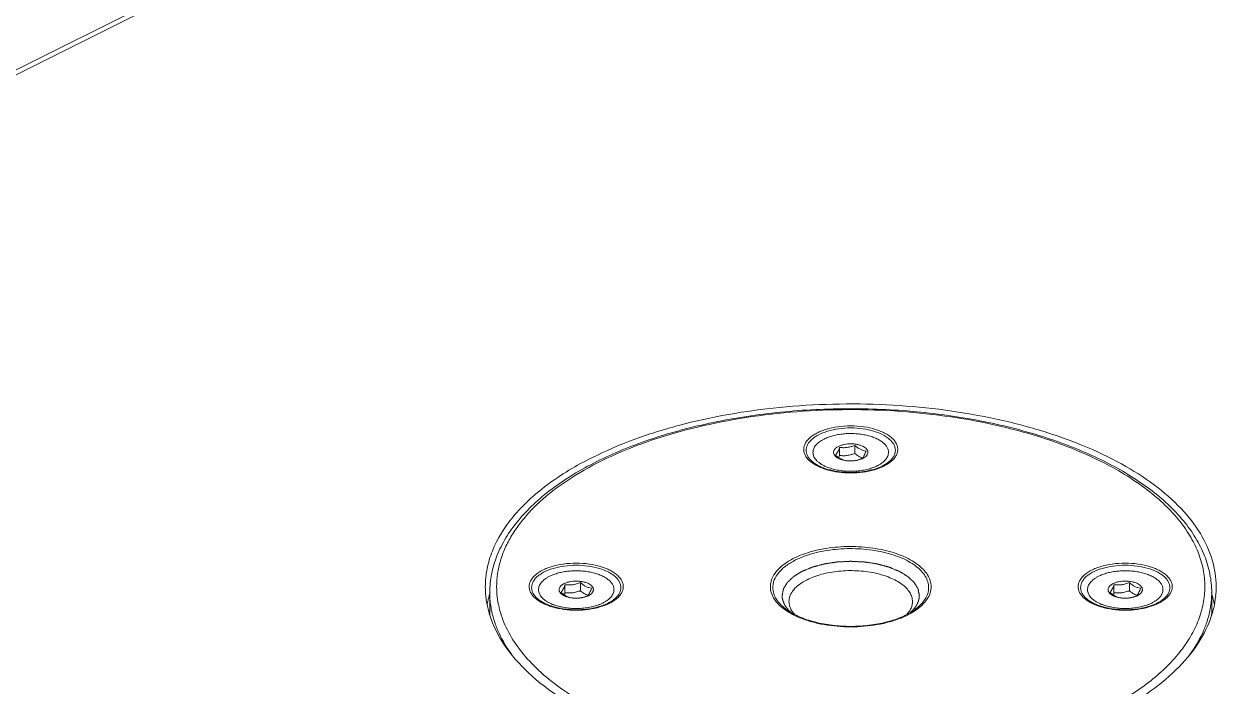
# Model space of a CAD drawing. Header units: millimetres. Extents: x 0 to 9253, y 0 to 2730.
# Drawn here: x 2865.4 to 3039.1, y 2347.5 to 2444 of the extents above; entities that cross this region are included whole.
import ezdxf

# ---------------------------------------------------------------- set-up
doc = ezdxf.new("R2010")
doc.units = ezdxf.units.MM
doc.layers.get('0').update_dxf_attribs({"lineweight": 13})

# ---------------------------------------------------------------- blocks, each defined once
blk = doc.blocks.new('A$C73496000')
for p, q in [((-29.5, -1.01), (-29.5, -2.18)), ((-27.26, -0.71), (-27.26, -1.88)), ((-33.17, -3.3), (-33.17, -3.3)), ((-22.55, -3.3), (-22.55, -3.3))]:
    blk.add_line(p, q)
for centre, radius, start, end in [((-30.14, 1.48), 5.8, 237.4381, 240.9419), ((-27.89, 1.66), 4.64, 262.37, 262.9692), ((-27.89, 1.72), 4.7, 262.969, 263.5057), ((-27.87, 1.91), 4.89, 263.5341, 267.8225), ((-27.86, 1.99), 4.97, 267.8168, 269.1968), ((-27.86, 2), 4.98, 269.1913, 273.3539), ((-27.25, -0.3), 2.58, 293.6648, 296.55), ((-25.31, -0.18), 2.53, 249.5481, 249.753), ((-25.31, -0.18), 2.53, 249.7532, 250.4657), ((-27.01, -1.79), 1.16, 318.1032, 318.6973), ((-25.52, 1.38), 5.69, 298.8557, 302.5952)]:
    blk.add_arc(centre, radius, start, end)
for points, knots in [([(-33.27, -3.41), (-33.45, -3.29), (-33.8, -3.04), (-34.22, -2.61), (-34.53, -2.15), (-34.7, -1.67), (-34.74, -1.18), (-34.63, -0.69), (-34.39, -0.21), (-34.02, 0.23), (-33.54, 0.64), (-32.95, 1.02), (-32.26, 1.35), (-31.2, 1.73), (-29.72, 2.05), (-28.49, 2.13), (-27.86, 2.13)], [0, 0, 0, 0, 0.060741, 0.115522, 0.165007, 0.210569, 0.254278, 0.298617, 0.345922, 0.397933, 0.45565, 0.519432, 0.589136, 0.664247, 0.827173, 1, 1, 1, 1]), ([(-33.17, -3.3), (-33.34, -3.19), (-33.63, -2.95), (-33.99, -2.54), (-34.24, -2.11), (-34.37, -1.66), (-34.37, -1.2), (-34.24, -0.75), (-34, -0.31), (-33.64, 0.09), (-33.17, 0.47), (-32.39, 0.95), (-31.2, 1.41), (-29.59, 1.75), (-28.45, 1.83), (-27.86, 1.83)], [0, 0, 0, 0, 0.05874, 0.111788, 0.159975, 0.204822, 0.248462, 0.293292, 0.341448, 0.394456, 0.453152, 0.517791, 0.66362, 0.827059, 1, 1, 1, 1]), ([(-27.86, 2.13), (-27.23, 2.13), (-26, 2.05), (-24.53, 1.73), (-23.47, 1.35), (-22.78, 1.02), (-22.19, 0.64), (-21.7, 0.23), (-21.33, -0.21), (-21.09, -0.69), (-20.99, -1.18), (-21.02, -1.67), (-21.2, -2.15), (-21.5, -2.61), (-21.93, -3.04), (-22.27, -3.29), (-22.46, -3.41)], [0, 0, 0, 0, 0.172833, 0.335756, 0.410866, 0.480569, 0.544349, 0.602064, 0.654073, 0.701376, 0.745714, 0.789424, 0.834986, 0.884474, 0.939256, 1, 1, 1, 1]), ([(-27.86, 1.83), (-27.28, 1.83), (-26.13, 1.75), (-24.53, 1.41), (-23.34, 0.95), (-22.56, 0.47), (-22.09, 0.09), (-21.73, -0.31), (-21.48, -0.75), (-21.35, -1.2), (-21.35, -1.66), (-21.48, -2.11), (-21.73, -2.54), (-22.09, -2.95), (-22.39, -3.19), (-22.55, -3.3)], [0, 0, 0, 0, 0.172947, 0.336385, 0.482211, 0.546848, 0.605542, 0.658548, 0.706702, 0.751531, 0.795171, 0.840019, 0.888207, 0.941257, 1, 1, 1, 1]), ([(-33.36, -1.73), (-33.36, -1.64), (-33.34, -1.46), (-33.26, -1.19), (-33.13, -0.92), (-32.87, -0.57), (-32.52, -0.26), (-32.11, 0.02), (-31.88, 0.15), (-31.75, 0.21)], [0, 0, 0, 0, 0.102118, 0.207106, 0.317503, 0.435314, 0.697705, 0.843973, 1, 1, 1, 1]), ([(-22.36, -1.73), (-22.36, -1.66), (-22.37, -1.53), (-22.43, -1.25), (-22.59, -0.91), (-22.89, -0.53), (-23.3, -0.18), (-23.8, 0.14), (-24.39, 0.41), (-25.05, 0.64), (-25.77, 0.82), (-26.53, 0.95), (-27.33, 1.01), (-28.13, 1.02), (-28.93, 0.98), (-29.71, 0.87), (-30.45, 0.71), (-31.13, 0.49), (-31.55, 0.31), (-31.75, 0.21)], [0, 0, 0, 0, 0.019029, 0.038363, 0.07896, 0.123687, 0.173594, 0.229061, 0.289952, 0.355752, 0.425673, 0.49873, 0.573805, 0.6497, 0.725184, 0.799045, 0.870125, 0.937404, 1, 1, 1, 1]), ([(-31.19, -3.92), (-31.35, -3.86), (-31.66, -3.73), (-32.09, -3.5), (-32.47, -3.24), (-32.79, -2.97), (-33.04, -2.68), (-33.22, -2.37), (-33.34, -2.05), (-33.36, -1.84), (-33.36, -1.73)], [0, 0, 0, 0, 0.160213, 0.309991, 0.448756, 0.576423, 0.69356, 0.801536, 0.90263, 1, 1, 1, 1]), ([(-30.19, -2.19), (-30.23, -2.14), (-30.3, -2.03), (-30.36, -1.84), (-30.37, -1.66), (-30.32, -1.47), (-30.21, -1.29), (-30.06, -1.13), (-29.86, -0.98), (-29.71, -0.89), (-29.63, -0.85)], [0, 0, 0, 0, 0.119822, 0.23012, 0.336539, 0.44566, 0.563395, 0.693858, 0.839295, 1, 1, 1, 1]), ([(-30.09, -2.13), (-30.04, -2.08), (-29.93, -1.95), (-29.78, -1.7), (-29.63, -1.38), (-29.54, -1.14), (-29.5, -1.01)], [0, 0, 0, 0, 0.172251, 0.394484, 0.674182, 1, 1, 1, 1]), ([(-29.63, -0.85), (-29.51, -0.79), (-29.24, -0.68), (-28.81, -0.57), (-28.35, -0.5), (-27.86, -0.47), (-27.38, -0.5), (-26.91, -0.57), (-26.48, -0.68), (-26.1, -0.83), (-25.79, -1.02), (-25.55, -1.23), (-25.42, -1.44), (-25.37, -1.61), (-25.36, -1.73), (-25.37, -1.86), (-25.42, -2.02), (-25.55, -2.23), (-25.79, -2.45), (-25.99, -2.56), (-26.09, -2.62)], [0, 0, 0, 0, 0.067708, 0.141686, 0.220117, 0.300861, 0.381603, 0.460036, 0.53401, 0.601719, 0.661917, 0.714225, 0.759575, 0.780504, 0.80086, 0.821216, 0.842144, 0.887493, 0.939804, 1, 1, 1, 1]), ([(-29.5, -1.01), (-29.31, -1.03), (-28.94, -1.06), (-28.37, -1.03), (-27.81, -0.91), (-27.45, -0.78), (-27.26, -0.71)], [0, 0, 0, 0, 0.24298, 0.491111, 0.744094, 1, 1, 1, 1]), ([(-27.26, -0.71), (-27.14, -0.82), (-26.88, -1.03), (-26.53, -1.24), (-26.25, -1.37), (-25.98, -1.46), (-25.77, -1.51), (-25.63, -1.53)], [0, 0, 0, 0, 0.276541, 0.536549, 0.659077, 0.776703, 1, 1, 1, 1]), ([(-25.63, -1.53), (-25.67, -1.64), (-25.75, -1.85), (-25.87, -2.14), (-26, -2.37), (-26.09, -2.5), (-26.14, -2.55)], [0, 0, 0, 0, 0.309873, 0.584886, 0.81492, 1, 1, 1, 1]), ([(-23.97, -3.68), (-23.85, -3.61), (-23.62, -3.49), (-23.2, -3.21), (-22.85, -2.89), (-22.6, -2.54), (-22.46, -2.28), (-22.38, -2.01), (-22.36, -1.82), (-22.36, -1.73)], [0, 0, 0, 0, 0.156027, 0.302295, 0.564686, 0.682497, 0.792894, 0.897882, 1, 1, 1, 1]), ([(-33.17, -3.3), (-32.86, -3.53), (-32.11, -3.92), (-30.84, -4.34), (-29.4, -4.6), (-28.38, -4.66), (-27.86, -4.66)], [0, 0, 0, 0, 0.208445, 0.451639, 0.719441, 1, 1, 1, 1]), ([(-28.51, -2.94), (-28.69, -2.92), (-29.04, -2.85), (-29.45, -2.71), (-29.73, -2.57), (-29.96, -2.42), (-30.11, -2.29), (-30.19, -2.19)], [0, 0, 0, 0, 0.293828, 0.562902, 0.685624, 0.79951, 1, 1, 1, 1]), ([(-28.46, -2.94), (-28.6, -2.92), (-28.8, -2.88), (-29.07, -2.78), (-29.36, -2.66), (-29.7, -2.44), (-29.96, -2.24), (-30.09, -2.13)], [0, 0, 0, 0, 0.223297, 0.340923, 0.463451, 0.723459, 1, 1, 1, 1]), ([(-29.61, -2.49), (-29.6, -2.47), (-29.56, -2.36), (-29.52, -2.26), (-29.5, -2.18)], [0, 0, 0, 0, 0.241654, 1, 1, 1, 1]), ([(-29.5, -2.18), (-29.31, -2.2), (-28.94, -2.23), (-28.37, -2.2), (-27.81, -2.07), (-27.45, -1.95), (-27.26, -1.88)], [0, 0, 0, 0, 0.242978, 0.49111, 0.744097, 1, 1, 1, 1]), ([(-26.23, -2.64), (-26.41, -2.71), (-26.78, -2.84), (-27.34, -2.96), (-27.91, -2.99), (-28.28, -2.97), (-28.46, -2.94)], [0, 0, 0, 0, 0.255906, 0.508889, 0.75702, 1, 1, 1, 1]), ([(-27.86, -4.66), (-27.34, -4.66), (-26.33, -4.6), (-24.88, -4.34), (-23.61, -3.92), (-22.87, -3.53), (-22.55, -3.3)], [0, 0, 0, 0, 0.280551, 0.548349, 0.791545, 1, 1, 1, 1]), ([(-26.21, -2.67), (-26.31, -2.71), (-26.52, -2.79), (-26.97, -2.91), (-27.33, -2.96), (-27.57, -2.97)], [0, 0, 0, 0, 0.230379, 0.476336, 1, 1, 1, 1]), ([(-27.26, -1.88), (-27.18, -1.95), (-27.01, -2.09), (-26.74, -2.28), (-26.47, -2.44), (-26.28, -2.52), (-26.19, -2.55)], [0, 0, 0, 0, 0.265636, 0.522345, 0.767559, 1, 1, 1, 1]), ([(-26.15, -2.56), (-26.16, -2.57), (-26.18, -2.6), (-26.21, -2.63), (-26.23, -2.64)], [0, 0, 0, 0, 0.261846, 1, 1, 1, 1]), ([(-31.32, -4.26), (-31.47, -4.22), (-32.03, -4.04), (-32.58, -3.8), (-32.96, -3.59)], [0, 0, 0, 0, 0.265035, 1, 1, 1, 1]), ([(-27.86, -4.73), (-28.46, -4.73), (-29.63, -4.65), (-30.77, -4.42), (-31.32, -4.26)], [0, 0, 0, 0, 0.5132, 1, 1, 1, 1]), ([(-24.54, -3.92), (-24.78, -4.02), (-25.3, -4.18), (-26.12, -4.35), (-26.98, -4.46), (-27.86, -4.49), (-28.75, -4.46), (-29.61, -4.35), (-30.42, -4.18), (-30.94, -4.02), (-31.19, -3.92)], [0, 0, 0, 0, 0.11643, 0.240073, 0.368753, 0.500006, 0.63126, 0.759938, 0.883585, 1, 1, 1, 1]), ([(-24.41, -4.26), (-24.95, -4.42), (-26.1, -4.65), (-27.26, -4.73), (-27.86, -4.73)], [0, 0, 0, 0, 0.486811, 1, 1, 1, 1]), ([(-23.97, -3.68), (-24.02, -3.7), (-24.2, -3.79), (-24.39, -3.87), (-24.54, -3.92)], [0, 0, 0, 0, 0.242789, 1, 1, 1, 1]), ([(-22.78, -3.6), (-22.9, -3.67), (-23.42, -3.93), (-23.98, -4.13), (-24.41, -4.26)], [0, 0, 0, 0, 0.234823, 1, 1, 1, 1])]:
    blk.add_open_spline(points, degree=3, knots=knots)

msp = doc.modelspace()

# ---------------------------------------------------------------- linework, layer by layer
for p, q in [((2753.59, 2381.95), (2887.94, 2449.12)), ((2754.3, 2381.59), (2888.65, 2448.77)), ((2933.28, 2358.33), (2933.28, 2361.11)), ((3038.48, 2358.33), (3038.48, 2361.11)), ((2933.55, 2358.42), (2933.56, 2358.4)), ((2933.55, 2358.42), (2933.56, 2358.4)), ((2976.61, 2358.57), (2976.61, 2358.57)), ((2995.15, 2358.57), (2995.15, 2358.57))]:
    msp.add_line(p, q)
for centre, radius, start, end in [((2945.99, 2361.97), 13.36, 179.9988, 185.9865), ((3025.74, 2361.97), 13.39, 354.012, 359.9839), ((2946.84, 2356.63), 14.22, 163.4253, 168.4217), ((2947.35, 2356.48), 14.76, 161.8907, 163.4432), ((3024.4, 2356.48), 14.76, 16.554, 18.1064), ((3024.91, 2356.63), 14.23, 11.5833, 16.5717), ((2947.26, 2362.23), 14.66, 195.5261, 197.5804), ((2947.18, 2358.33), 13.9, 180.0009, 182.4869), ((2946.44, 2358.33), 13.16, 180.0006, 182.3524), ((2981.64, 2366.16), 9.26, 236.4017, 238.5842), ((2990.19, 2366.05), 9.12, 301.4477, 303.6128), ((3024.58, 2358.33), 13.9, 357.4865, 359.9991), ((3025.32, 2358.33), 13.16, 357.6216, 359.9994), ((3024.57, 2362.21), 14.59, 342.4176, 344.4818), ((2983.71, 2370.25), 13.84, 247.6525, 248.3234), ((2988.06, 2370.24), 13.83, 291.6767, 292.3849)]:
    msp.add_arc(centre, radius, start, end)
for points, knots in [([(2933.28, 2361.11), (2933.28, 2362.01), (2933.46, 2363.85), (2934.27, 2366.54), (2935.58, 2369.16), (2937.38, 2371.66), (2939.64, 2374.05), (2942.33, 2376.28), (2945.43, 2378.37), (2948.91, 2380.28), (2952.73, 2382.01), (2956.86, 2383.54), (2961.26, 2384.86), (2967.53, 2386.34), (2975.76, 2387.58), (2985.88, 2388.07), (2996, 2387.58), (3004.23, 2386.34), (3010.5, 2384.86), (3014.9, 2383.54), (3019.03, 2382.01), (3022.85, 2380.28), (3026.33, 2378.37), (3029.42, 2376.28), (3032.12, 2374.05), (3034.37, 2371.66), (3036.18, 2369.16), (3037.49, 2366.54), (3038.3, 2363.85), (3038.48, 2362.01), (3038.48, 2361.11)], [0, 0, 0, 0, 0.021228, 0.042929, 0.06556, 0.089483, 0.114981, 0.142238, 0.171342, 0.202302, 0.235059, 0.269494, 0.305447, 0.342716, 0.420232, 0.500001, 0.579769, 0.657286, 0.694554, 0.730506, 0.764942, 0.797699, 0.828659, 0.857763, 0.885019, 0.910517, 0.93444, 0.957071, 0.978772, 1, 1, 1, 1]), ([(3037.48, 2361.97), (3037.48, 2362.82), (3037.31, 2364.54), (3036.54, 2367.08), (3035.29, 2369.55), (3033.56, 2371.94), (3031.37, 2374.23), (3028.75, 2376.4), (3025.73, 2378.43), (3021.69, 2380.64), (3016.51, 2382.85), (3010.11, 2384.85), (3003.19, 2386.37), (2995.9, 2387.37), (2988.4, 2387.83), (2980.84, 2387.74), (2973.4, 2387.1), (2966.22, 2385.92), (2959.45, 2384.24), (2953.25, 2382.08), (2947.75, 2379.49), (2943.05, 2376.52), (2939.79, 2373.71), (2937.73, 2371.31), (2936.48, 2369.51), (2935.5, 2367.67), (2934.8, 2365.79), (2934.37, 2363.89), (2934.28, 2362.61), (2934.28, 2361.97)], [0, 0, 0, 0, 0.020339, 0.04125, 0.063239, 0.086706, 0.111927, 0.139067, 0.16819, 0.199281, 0.249399, 0.303258, 0.360168, 0.4193, 0.479734, 0.540496, 0.600602, 0.659093, 0.715072, 0.767752, 0.816502, 0.860908, 0.900864, 0.919271, 0.936722, 0.953341, 0.96929, 0.984767, 1, 1, 1, 1]), ([(3039.13, 2361.97), (3039.13, 2363.29), (3038.71, 2366.01), (3036.91, 2369.91), (3034, 2373.59), (3030.08, 2376.99), (3025.23, 2380.05), (3019.55, 2382.72), (3013.15, 2384.95), (3003.67, 2387.31), (2991, 2388.85), (2975.68, 2388.48), (2963.3, 2386.35), (2954.27, 2383.52), (2950.15, 2381.76), (2948.23, 2380.8)], [0, 0, 0, 0, 0.038279, 0.078893, 0.123639, 0.173569, 0.229059, 0.289975, 0.355805, 0.425756, 0.573842, 0.725184, 0.870064, 0.937388, 1, 1, 1, 1]), ([(2948.23, 2380.8), (2945.91, 2379.64), (2942.66, 2377.71), (2938.93, 2374.63), (2936.03, 2371.59), (2933.88, 2368.2), (2932.81, 2364.62), (2932.63, 2362.85), (2932.63, 2361.97)], [0, 0, 0, 0, 0.302139, 0.438492, 0.56516, 0.79278, 0.897825, 1, 1, 1, 1]), ([(2974.17, 2361.97), (2974.17, 2362.16), (2974.21, 2362.55), (2974.45, 2363.34), (2974.92, 2364.09), (2975.56, 2364.75), (2976.15, 2365.25), (2976.84, 2365.7), (2977.75, 2366.21), (2978.93, 2366.71), (2980.38, 2367.16), (2981.95, 2367.51), (2984.17, 2367.81), (2987.01, 2367.88), (2989.79, 2367.54), (2991.87, 2367.02), (2993.28, 2366.53), (2994.53, 2365.95), (2995.6, 2365.27), (2996.46, 2364.53), (2997.1, 2363.72), (2997.49, 2362.86), (2997.59, 2362.26), (2997.59, 2361.97)], [0, 0, 0, 0, 0.020341, 0.041273, 0.086613, 0.111848, 0.139001, 0.168139, 0.199245, 0.249388, 0.303274, 0.360213, 0.419374, 0.540548, 0.659116, 0.715123, 0.767829, 0.816603, 0.861033, 0.901009, 0.936832, 0.969357, 1, 1, 1, 1]), ([(2974.53, 2361.84), (2974.53, 2362.03), (2974.56, 2362.41), (2974.79, 2363.17), (2975.25, 2363.89), (2975.87, 2364.54), (2976.45, 2365.02), (2977.11, 2365.47), (2978, 2365.95), (2979.14, 2366.44), (2980.55, 2366.88), (2982.07, 2367.21), (2984.22, 2367.51), (2986.97, 2367.57), (2989.67, 2367.25), (2991.69, 2366.74), (2993.06, 2366.27), (2994.27, 2365.7), (2995.3, 2365.05), (2996.14, 2364.32), (2996.76, 2363.54), (2997.14, 2362.71), (2997.23, 2362.12), (2997.23, 2361.84)], [0, 0, 0, 0, 0.020342, 0.041274, 0.086613, 0.111848, 0.139001, 0.16814, 0.199245, 0.249389, 0.303275, 0.360213, 0.419375, 0.540548, 0.659116, 0.715123, 0.767829, 0.816603, 0.861033, 0.901009, 0.936832, 0.969357, 1, 1, 1, 1]), ([(2975.88, 2360.67), (2975.89, 2360.71), (2975.9, 2360.79), (2975.93, 2360.91), (2975.95, 2361.04), (2975.97, 2361.14), (2975.99, 2361.22), (2976, 2361.28), (2976.01, 2361.34), (2976.02, 2361.4), (2976.03, 2361.45), (2976.04, 2361.49), (2976.05, 2361.52), (2976.05, 2361.55), (2976.06, 2361.58), (2976.06, 2361.6), (2976.06, 2361.61), (2976.06, 2361.62), (2976.07, 2361.63), (2976.07, 2361.63), (2976.07, 2361.64), (2976.07, 2361.64), (2976.07, 2361.64), (2976.07, 2361.65), (2976.07, 2361.65), (2976.07, 2361.65), (2976.08, 2361.66), (2976.08, 2361.67), (2976.09, 2361.67), (2976.1, 2361.69), (2976.11, 2361.71), (2976.12, 2361.73), (2976.14, 2361.76), (2976.16, 2361.79), (2976.18, 2361.83), (2976.21, 2361.88), (2976.25, 2361.94), (2976.29, 2362.01), (2976.35, 2362.11), (2976.41, 2362.21), (2976.46, 2362.29), (2976.49, 2362.34), (2976.52, 2362.39), (2976.55, 2362.43), (2976.56, 2362.46), (2976.58, 2362.49), (2976.6, 2362.51), (2976.61, 2362.53), (2976.61, 2362.55), (2976.62, 2362.56), (2976.62, 2362.56), (2976.63, 2362.57), (2976.63, 2362.57), (2976.63, 2362.58), (2976.63, 2362.58), (2976.64, 2362.58), (2976.64, 2362.58), (2976.64, 2362.59), (2976.65, 2362.59), (2976.65, 2362.6), (2976.66, 2362.61), (2976.68, 2362.62), (2976.7, 2362.64), (2976.72, 2362.66), (2976.75, 2362.69), (2976.78, 2362.71), (2976.81, 2362.75), (2976.86, 2362.79), (2976.92, 2362.85), (2977, 2362.92), (2977.09, 2363.01), (2977.19, 2363.1), (2977.26, 2363.17), (2977.32, 2363.22), (2977.37, 2363.27), (2977.41, 2363.3), (2977.44, 2363.33), (2977.46, 2363.36), (2977.49, 2363.38), (2977.51, 2363.4), (2977.52, 2363.41), (2977.53, 2363.42), (2977.54, 2363.43), (2977.54, 2363.43), (2977.55, 2363.44), (2977.55, 2363.44), (2977.55, 2363.44), (2977.55, 2363.44), (2977.56, 2363.44), (2977.56, 2363.45), (2977.57, 2363.45), (2977.58, 2363.46), (2977.59, 2363.47), (2977.61, 2363.48), (2977.63, 2363.49), (2977.67, 2363.51), (2977.71, 2363.54), (2977.75, 2363.56), (2977.8, 2363.59), (2977.86, 2363.63), (2977.94, 2363.68), (2978.05, 2363.74), (2978.18, 2363.82), (2978.31, 2363.9), (2978.41, 2363.97), (2978.49, 2364.02), (2978.56, 2364.06), (2978.61, 2364.09), (2978.65, 2364.11), (2978.69, 2364.14), (2978.72, 2364.16), (2978.75, 2364.17), (2978.77, 2364.18), (2978.78, 2364.19), (2978.79, 2364.2), (2978.8, 2364.2), (2978.8, 2364.2), (2978.81, 2364.21), (2978.81, 2364.21), (2978.81, 2364.21), (2978.81, 2364.21), (2978.82, 2364.21), (2978.83, 2364.22), (2978.84, 2364.22), (2978.86, 2364.23), (2978.88, 2364.24), (2978.91, 2364.25), (2978.95, 2364.27), (2979, 2364.29), (2979.04, 2364.3), (2979.11, 2364.33), (2979.18, 2364.36), (2979.28, 2364.4), (2979.4, 2364.45), (2979.56, 2364.52), (2979.72, 2364.58), (2979.84, 2364.63), (2979.94, 2364.67), (2980.02, 2364.7), (2980.08, 2364.73), (2980.13, 2364.75), (2980.17, 2364.77), (2980.21, 2364.79), (2980.25, 2364.8), (2980.26, 2364.81), (2980.28, 2364.81), (2980.29, 2364.82), (2980.3, 2364.82), (2980.31, 2364.82), (2980.31, 2364.83), (2980.32, 2364.83), (2980.32, 2364.83), (2980.32, 2364.83), (2980.33, 2364.83), (2980.34, 2364.83), (2980.36, 2364.84), (2980.37, 2364.84), (2980.4, 2364.85), (2980.43, 2364.86), (2980.48, 2364.87), (2980.53, 2364.88), (2980.58, 2364.9), (2980.66, 2364.92), (2980.75, 2364.94), (2980.85, 2364.97), (2981, 2365.01), (2981.18, 2365.06), (2981.36, 2365.11), (2981.5, 2365.14), (2981.61, 2365.17), (2981.7, 2365.2), (2981.77, 2365.22), (2981.82, 2365.23), (2981.87, 2365.24), (2981.92, 2365.26), (2981.96, 2365.27), (2981.98, 2365.27), (2982, 2365.28), (2982.01, 2365.28), (2982.02, 2365.28), (2982.03, 2365.29), (2982.03, 2365.29), (2982.04, 2365.29), (2982.04, 2365.29), (2982.04, 2365.29), (2982.05, 2365.29), (2982.07, 2365.29), (2982.08, 2365.29), (2982.1, 2365.3), (2982.12, 2365.3), (2982.16, 2365.31), (2982.21, 2365.31), (2982.27, 2365.32), (2982.33, 2365.33), (2982.41, 2365.34), (2982.5, 2365.36), (2982.62, 2365.38), (2982.77, 2365.4), (2982.97, 2365.43), (2983.16, 2365.46), (2983.32, 2365.48), (2983.44, 2365.5), (2983.53, 2365.52), (2983.61, 2365.53), (2983.67, 2365.54), (2983.73, 2365.55), (2983.78, 2365.55), (2983.81, 2365.56), (2983.84, 2365.56), (2983.86, 2365.57), (2983.87, 2365.57), (2983.89, 2365.57), (2983.9, 2365.57), (2983.9, 2365.57), (2983.91, 2365.57), (2983.92, 2365.57), (2983.93, 2365.57), (2983.95, 2365.58), (2983.97, 2365.58), (2984, 2365.58), (2984.04, 2365.58), (2984.09, 2365.58), (2984.15, 2365.59), (2984.21, 2365.59), (2984.29, 2365.59), (2984.4, 2365.6), (2984.52, 2365.6), (2984.68, 2365.61), (2984.89, 2365.62), (2985.1, 2365.63), (2985.26, 2365.64), (2985.38, 2365.65), (2985.51, 2365.65), (2985.61, 2365.66), (2985.69, 2365.66), (2985.75, 2365.67), (2985.79, 2365.67), (2985.82, 2365.67), (2985.84, 2365.67), (2985.86, 2365.67), (2985.87, 2365.67), (2985.88, 2365.67), (2985.89, 2365.67), (2985.9, 2365.67), (2985.91, 2365.67), (2985.94, 2365.67), (2985.97, 2365.67), (2986.01, 2365.67), (2986.06, 2365.66), (2986.14, 2365.66), (2986.24, 2365.65), (2986.36, 2365.65), (2986.49, 2365.64), (2986.65, 2365.63), (2986.85, 2365.62), (2987.05, 2365.61), (2987.21, 2365.61), (2987.34, 2365.6), (2987.44, 2365.6), (2987.52, 2365.59), (2987.58, 2365.59), (2987.64, 2365.59), (2987.69, 2365.58), (2987.73, 2365.58), (2987.76, 2365.58), (2987.79, 2365.58), (2987.8, 2365.58), (2987.81, 2365.58), (2987.82, 2365.58), (2987.83, 2365.58), (2987.84, 2365.57), (2987.86, 2365.57), (2987.88, 2365.57), (2987.91, 2365.56), (2987.95, 2365.56), (2988, 2365.55), (2988.05, 2365.54), (2988.11, 2365.53), (2988.19, 2365.52), (2988.29, 2365.51), (2988.41, 2365.49), (2988.56, 2365.47), (2988.76, 2365.44), (2988.95, 2365.41), (2989.11, 2365.38), (2989.22, 2365.37), (2989.32, 2365.35), (2989.4, 2365.34), (2989.46, 2365.33), (2989.51, 2365.32), (2989.56, 2365.31), (2989.6, 2365.31), (2989.63, 2365.3), (2989.65, 2365.3), (2989.66, 2365.3), (2989.67, 2365.3), (2989.68, 2365.3), (2989.69, 2365.3), (2989.69, 2365.29), (2989.69, 2365.29), (2989.7, 2365.29), (2989.71, 2365.29), (2989.72, 2365.29), (2989.73, 2365.28), (2989.75, 2365.28), (2989.77, 2365.27), (2989.81, 2365.26), (2989.85, 2365.25), (2989.91, 2365.24), (2989.96, 2365.22), (2990.03, 2365.2), (2990.12, 2365.18), (2990.23, 2365.15), (2990.37, 2365.11), (2990.55, 2365.07), (2990.73, 2365.02), (2990.87, 2364.98), (2990.98, 2364.95), (2991.07, 2364.93), (2991.14, 2364.91), (2991.2, 2364.89), (2991.25, 2364.88), (2991.3, 2364.87), (2991.33, 2364.86), (2991.35, 2364.85), (2991.37, 2364.85), (2991.39, 2364.84), (2991.4, 2364.84), (2991.41, 2364.84), (2991.41, 2364.84), (2991.41, 2364.84), (2991.42, 2364.84), (2991.42, 2364.83), (2991.43, 2364.83), (2991.44, 2364.83), (2991.45, 2364.82), (2991.46, 2364.82), (2991.48, 2364.81), (2991.52, 2364.79), (2991.56, 2364.78), (2991.61, 2364.76), (2991.65, 2364.74), (2991.72, 2364.71), (2991.8, 2364.68), (2991.89, 2364.64), (2992.02, 2364.59), (2992.18, 2364.52), (2992.34, 2364.46), (2992.47, 2364.4), (2992.57, 2364.36), (2992.65, 2364.33), (2992.71, 2364.31), (2992.76, 2364.29), (2992.81, 2364.27), (2992.85, 2364.25), (2992.88, 2364.24), (2992.9, 2364.23), (2992.91, 2364.22), (2992.93, 2364.22), (2992.94, 2364.21), (2992.94, 2364.21), (2992.95, 2364.21), (2992.95, 2364.21), (2992.95, 2364.21), (2992.96, 2364.2), (2992.96, 2364.2), (2992.97, 2364.2), (2992.98, 2364.19), (2992.99, 2364.18), (2993.01, 2364.17), (2993.03, 2364.16), (2993.07, 2364.14), (2993.1, 2364.11), (2993.14, 2364.09), (2993.2, 2364.06), (2993.26, 2364.02), (2993.34, 2363.97), (2993.44, 2363.91), (2993.57, 2363.83), (2993.7, 2363.75), (2993.8, 2363.69), (2993.88, 2363.64), (2993.94, 2363.6), (2994, 2363.57), (2994.03, 2363.55), (2994.07, 2363.52), (2994.1, 2363.5), (2994.13, 2363.49), (2994.15, 2363.48), (2994.16, 2363.47), (2994.17, 2363.47), (2994.18, 2363.46), (2994.18, 2363.46), (2994.19, 2363.45), (2994.19, 2363.45), (2994.19, 2363.45), (2994.19, 2363.45), (2994.2, 2363.45), (2994.2, 2363.44), (2994.21, 2363.43), (2994.22, 2363.42), (2994.23, 2363.41), (2994.25, 2363.4), (2994.28, 2363.37), (2994.3, 2363.35), (2994.33, 2363.32), (2994.37, 2363.28), (2994.42, 2363.24), (2994.48, 2363.18), (2994.55, 2363.11), (2994.65, 2363.02), (2994.75, 2362.93), (2994.82, 2362.86), (2994.88, 2362.81), (2994.93, 2362.76), (2994.97, 2362.73), (2995, 2362.7), (2995.02, 2362.67), (2995.05, 2362.65), (2995.07, 2362.63), (2995.08, 2362.62), (2995.09, 2362.61), (2995.1, 2362.61), (2995.1, 2362.6), (2995.11, 2362.6), (2995.11, 2362.6), (2995.11, 2362.59), (2995.11, 2362.59), (2995.11, 2362.59), (2995.12, 2362.59), (2995.12, 2362.58), (2995.12, 2362.57), (2995.13, 2362.56), (2995.14, 2362.55), (2995.15, 2362.53), (2995.16, 2362.51), (2995.18, 2362.48), (2995.2, 2362.45), (2995.22, 2362.41), (2995.25, 2362.36), (2995.29, 2362.3), (2995.34, 2362.22), (2995.4, 2362.13), (2995.46, 2362.03), (2995.5, 2361.95), (2995.54, 2361.89), (2995.57, 2361.85), (2995.59, 2361.81), (2995.61, 2361.78), (2995.63, 2361.75), (2995.64, 2361.72), (2995.65, 2361.7), (2995.66, 2361.69), (2995.67, 2361.68), (2995.67, 2361.67), (2995.68, 2361.67), (2995.68, 2361.66), (2995.68, 2361.66), (2995.68, 2361.66), (2995.68, 2361.66), (2995.68, 2361.66), (2995.68, 2361.65), (2995.68, 2361.64), (2995.69, 2361.64), (2995.69, 2361.63), (2995.69, 2361.61), (2995.7, 2361.59), (2995.7, 2361.57), (2995.71, 2361.54), (2995.71, 2361.51), (2995.72, 2361.46), (2995.73, 2361.41), (2995.74, 2361.35), (2995.76, 2361.29), (2995.77, 2361.23), (2995.78, 2361.15), (2995.8, 2361.04), (2995.83, 2360.92), (2995.85, 2360.8), (2995.87, 2360.71), (2995.88, 2360.67)], [0, 0, 0, 0, 0.007812, 0.015625, 0.023438, 0.03125, 0.035156, 0.039062, 0.042969, 0.046875, 0.050781, 0.052734, 0.054688, 0.056641, 0.058594, 0.05957, 0.060547, 0.061035, 0.061523, 0.062012, 0.062256, 0.062378, 0.0625, 0.062622, 0.062744, 0.062988, 0.063477, 0.063965, 0.064453, 0.06543, 0.066406, 0.068359, 0.070312, 0.072266, 0.074219, 0.078125, 0.082031, 0.085938, 0.09375, 0.101562, 0.105469, 0.109375, 0.113281, 0.115234, 0.117188, 0.119141, 0.121094, 0.12207, 0.123047, 0.123535, 0.124023, 0.124512, 0.124756, 0.124878, 0.125, 0.125122, 0.125244, 0.125488, 0.125977, 0.126465, 0.126953, 0.12793, 0.128906, 0.130859, 0.132812, 0.134766, 0.136719, 0.140625, 0.144531, 0.148438, 0.15625, 0.164062, 0.167969, 0.171875, 0.175781, 0.177734, 0.179688, 0.181641, 0.183594, 0.18457, 0.185547, 0.186035, 0.186523, 0.187012, 0.187256, 0.187378, 0.1875, 0.187622, 0.187744, 0.187988, 0.188477, 0.188965, 0.189453, 0.19043, 0.191406, 0.193359, 0.195312, 0.197266, 0.199219, 0.203125, 0.207031, 0.210938, 0.21875, 0.226562, 0.230469, 0.234375, 0.238281, 0.240234, 0.242188, 0.244141, 0.246094, 0.24707, 0.248047, 0.248535, 0.249023, 0.249512, 0.249756, 0.249878, 0.25, 0.250122, 0.250244, 0.250488, 0.250977, 0.251465, 0.251953, 0.25293, 0.253906, 0.255859, 0.257812, 0.259766, 0.261719, 0.265625, 0.269531, 0.273438, 0.28125, 0.289062, 0.292969, 0.296875, 0.300781, 0.302734, 0.304688, 0.306641, 0.308594, 0.30957, 0.310547, 0.311035, 0.311523, 0.312012, 0.312256, 0.312378, 0.3125, 0.312622, 0.312744, 0.312988, 0.313477, 0.313965, 0.314453, 0.31543, 0.316406, 0.318359, 0.320312, 0.322266, 0.324219, 0.328125, 0.332031, 0.335938, 0.34375, 0.351562, 0.355469, 0.359375, 0.363281, 0.365234, 0.367188, 0.369141, 0.371094, 0.37207, 0.373047, 0.373535, 0.374023, 0.374512, 0.374756, 0.374878, 0.375, 0.375122, 0.375244, 0.375488, 0.375977, 0.376465, 0.376953, 0.37793, 0.378906, 0.380859, 0.382812, 0.384766, 0.386719, 0.390625, 0.394531, 0.398438, 0.40625, 0.414062, 0.417969, 0.421875, 0.425781, 0.427734, 0.429688, 0.431641, 0.433594, 0.43457, 0.435547, 0.436035, 0.436523, 0.437012, 0.437256, 0.4375, 0.437744, 0.437988, 0.438477, 0.438965, 0.439453, 0.44043, 0.441406, 0.443359, 0.445312, 0.447266, 0.449219, 0.453125, 0.457031, 0.460938, 0.46875, 0.476562, 0.480469, 0.484375, 0.488281, 0.492188, 0.494141, 0.496094, 0.49707, 0.498047, 0.499023, 0.499512, 0.499756, 0.5, 0.500244, 0.500488, 0.500977, 0.501953, 0.50293, 0.503906, 0.505859, 0.507812, 0.511719, 0.515625, 0.519531, 0.523438, 0.53125, 0.539062, 0.542969, 0.546875, 0.550781, 0.552734, 0.554688, 0.556641, 0.558594, 0.55957, 0.560547, 0.561523, 0.562012, 0.562256, 0.5625, 0.562744, 0.562988, 0.563477, 0.564453, 0.56543, 0.566406, 0.568359, 0.570312, 0.572266, 0.574219, 0.578125, 0.582031, 0.585938, 0.59375, 0.601562, 0.605469, 0.609375, 0.613281, 0.615234, 0.617188, 0.619141, 0.621094, 0.62207, 0.623047, 0.623535, 0.624023, 0.624512, 0.624756, 0.624878, 0.625, 0.625122, 0.625244, 0.625488, 0.625977, 0.626465, 0.626953, 0.62793, 0.628906, 0.630859, 0.632812, 0.634766, 0.636719, 0.640625, 0.644531, 0.648438, 0.65625, 0.664062, 0.667969, 0.671875, 0.675781, 0.677734, 0.679688, 0.681641, 0.683594, 0.68457, 0.685547, 0.686035, 0.686523, 0.687012, 0.687256, 0.687378, 0.6875, 0.687622, 0.687744, 0.687988, 0.688477, 0.688965, 0.689453, 0.69043, 0.691406, 0.693359, 0.695312, 0.697266, 0.699219, 0.703125, 0.707031, 0.710938, 0.71875, 0.726562, 0.730469, 0.734375, 0.738281, 0.740234, 0.742188, 0.744141, 0.746094, 0.74707, 0.748047, 0.748535, 0.749023, 0.749512, 0.749756, 0.749878, 0.75, 0.750122, 0.750244, 0.750488, 0.750977, 0.751465, 0.751953, 0.75293, 0.753906, 0.755859, 0.757812, 0.759766, 0.761719, 0.765625, 0.769531, 0.773438, 0.78125, 0.789062, 0.792969, 0.796875, 0.800781, 0.802734, 0.804688, 0.806641, 0.808594, 0.80957, 0.810547, 0.811035, 0.811523, 0.812012, 0.812256, 0.812378, 0.8125, 0.812622, 0.812744, 0.812988, 0.813477, 0.813965, 0.814453, 0.81543, 0.816406, 0.818359, 0.820312, 0.822266, 0.824219, 0.828125, 0.832031, 0.835938, 0.84375, 0.851562, 0.855469, 0.859375, 0.863281, 0.865234, 0.867188, 0.869141, 0.871094, 0.87207, 0.873047, 0.873535, 0.874023, 0.874512, 0.874756, 0.874878, 0.875, 0.875122, 0.875244, 0.875488, 0.875977, 0.876465, 0.876953, 0.87793, 0.878906, 0.880859, 0.882812, 0.884766, 0.886719, 0.890625, 0.894531, 0.898438, 0.90625, 0.914062, 0.917969, 0.921875, 0.925781, 0.927734, 0.929688, 0.931641, 0.933594, 0.93457, 0.935547, 0.936035, 0.936523, 0.937012, 0.937256, 0.937378, 0.9375, 0.937622, 0.937744, 0.937988, 0.938477, 0.938965, 0.939453, 0.94043, 0.941406, 0.943359, 0.945312, 0.947266, 0.949219, 0.953125, 0.957031, 0.960938, 0.964844, 0.96875, 0.976562, 0.984375, 0.992188, 1, 1, 1, 1]), ([(2976.88, 2359.81), (2976.88, 2359.95), (2976.91, 2360.25), (2977.09, 2360.86), (2977.56, 2361.6), (2978.42, 2362.37), (2979.44, 2362.98), (2980.54, 2363.45), (2982.06, 2363.93), (2984.16, 2364.29), (2986.74, 2364.35), (2988.89, 2364.09), (2990.49, 2363.69), (2991.57, 2363.31), (2992.53, 2362.86), (2993.35, 2362.34), (2994.01, 2361.77), (2994.5, 2361.15), (2994.81, 2360.49), (2994.88, 2360.03), (2994.88, 2359.81)], [0, 0, 0, 0, 0.020351, 0.041289, 0.086633, 0.138945, 0.199144, 0.2493, 0.303199, 0.419233, 0.540437, 0.659033, 0.715053, 0.767773, 0.816559, 0.861, 0.900987, 0.936818, 0.969345, 1, 1, 1, 1]), ([(2934.28, 2361.97), (2934.28, 2361.47), (2934.34, 2360.47), (2934.69, 2358.45), (2935.59, 2355.93), (2937.34, 2353.05), (2939.74, 2350.3), (2942.74, 2347.71), (2946.31, 2345.32), (2950.41, 2343.16), (2953.36, 2341.92), (2954.9, 2341.34)], [0, 0, 0, 0, 0.04842, 0.097324, 0.19825, 0.306123, 0.423231, 0.55093, 0.689775, 0.839669, 1, 1, 1, 1]), ([(2976.52, 2358.45), (2976.17, 2358.69), (2975.52, 2359.19), (2974.76, 2360.06), (2974.28, 2360.99), (2974.17, 2361.65), (2974.17, 2361.97)], [0, 0, 0, 0, 0.292229, 0.551402, 0.783545, 1, 1, 1, 1]), ([(2976.61, 2358.57), (2976.29, 2358.79), (2975.72, 2359.26), (2975.04, 2360.07), (2974.62, 2360.94), (2974.53, 2361.55), (2974.53, 2361.84)], [0, 0, 0, 0, 0.28984, 0.548269, 0.781408, 1, 1, 1, 1]), ([(2997.23, 2361.84), (2997.23, 2361.55), (2997.14, 2360.94), (2996.71, 2360.07), (2996.04, 2359.26), (2995.47, 2358.79), (2995.15, 2358.57)], [0, 0, 0, 0, 0.218589, 0.451726, 0.710156, 1, 1, 1, 1]), ([(2997.59, 2361.97), (2997.59, 2361.65), (2997.48, 2360.99), (2997, 2360.06), (2996.24, 2359.19), (2995.59, 2358.69), (2995.24, 2358.45)], [0, 0, 0, 0, 0.216452, 0.448594, 0.707768, 1, 1, 1, 1]), ([(3023.19, 2344.15), (3024.29, 2344.73), (3026.38, 2345.92), (3029.24, 2347.92), (3031.72, 2350.04), (3033.78, 2352.28), (3035.42, 2354.61), (3036.6, 2357.02), (3037.32, 2359.48), (3037.48, 2361.15), (3037.48, 2361.97)], [0, 0, 0, 0, 0.155169, 0.300626, 0.436363, 0.562762, 0.680671, 0.791468, 0.8971, 1, 1, 1, 1]), ([(2932.7, 2360.58), (2932.72, 2360.39), (2932.82, 2359.62), (2932.98, 2358.87), (2933.14, 2358.31)], [0, 0, 0, 0, 0.248051, 1, 1, 1, 1]), ([(2933.28, 2361.11), (2933.28, 2360.88), (2933.3, 2359.98), (2933.42, 2359.08), (2933.55, 2358.42)], [0, 0, 0, 0, 0.248935, 1, 1, 1, 1]), ([(2977.21, 2358.18), (2977.16, 2358.22), (2977.09, 2358.29), (2977.01, 2358.38), (2976.96, 2358.42), (2976.92, 2358.46), (2976.89, 2358.49), (2976.87, 2358.51), (2976.85, 2358.52), (2976.84, 2358.53), (2976.83, 2358.54), (2976.83, 2358.55), (2976.82, 2358.55), (2976.81, 2358.57), (2976.8, 2358.58), (2976.78, 2358.61), (2976.75, 2358.64), (2976.71, 2358.69), (2976.66, 2358.75), (2976.6, 2358.81), (2976.57, 2358.86), (2976.55, 2358.88), (2976.53, 2358.9), (2976.52, 2358.92), (2976.5, 2358.93), (2976.5, 2358.94), (2976.49, 2358.95), (2976.49, 2358.95), (2976.49, 2358.95), (2976.48, 2358.96), (2976.48, 2358.97), (2976.47, 2358.98), (2976.46, 2359), (2976.44, 2359.02), (2976.42, 2359.06), (2976.4, 2359.09), (2976.37, 2359.13), (2976.35, 2359.17), (2976.32, 2359.21), (2976.3, 2359.25), (2976.28, 2359.28), (2976.26, 2359.31), (2976.25, 2359.33), (2976.24, 2359.34), (2976.24, 2359.35), (2976.23, 2359.36), (2976.23, 2359.36), (2976.23, 2359.37), (2976.22, 2359.37), (2976.22, 2359.38), (2976.22, 2359.39), (2976.21, 2359.4), (2976.21, 2359.41), (2976.2, 2359.43), (2976.19, 2359.45), (2976.17, 2359.49), (2976.15, 2359.53), (2976.14, 2359.57), (2976.12, 2359.61), (2976.1, 2359.65), (2976.08, 2359.69), (2976.07, 2359.72), (2976.06, 2359.75), (2976.05, 2359.76), (2976.04, 2359.78), (2976.04, 2359.78), (2976.04, 2359.79), (2976.03, 2359.79), (2976.03, 2359.8), (2976.03, 2359.8), (2976.03, 2359.81), (2976.03, 2359.83), (2976.02, 2359.85), (2976.01, 2359.87), (2976.01, 2359.89), (2975.99, 2359.94), (2975.98, 2360.01), (2975.96, 2360.08), (2975.95, 2360.12), (2975.94, 2360.15), (2975.93, 2360.17), (2975.93, 2360.19), (2975.92, 2360.21), (2975.92, 2360.22), (2975.92, 2360.22), (2975.92, 2360.22), (2975.92, 2360.23), (2975.92, 2360.23), (2975.92, 2360.24), (2975.92, 2360.26), (2975.91, 2360.27), (2975.91, 2360.3), (2975.91, 2360.34), (2975.91, 2360.38), (2975.9, 2360.43), (2975.89, 2360.53), (2975.88, 2360.62), (2975.88, 2360.67)], [0, 0, 0, 0, 0.0625, 0.09375, 0.109375, 0.125, 0.140625, 0.148438, 0.15625, 0.160156, 0.164062, 0.166016, 0.167969, 0.171875, 0.179688, 0.1875, 0.203125, 0.21875, 0.25, 0.28125, 0.296875, 0.304688, 0.3125, 0.320312, 0.328125, 0.330078, 0.332031, 0.333008, 0.333984, 0.335938, 0.339844, 0.34375, 0.351562, 0.359375, 0.375, 0.390625, 0.40625, 0.421875, 0.4375, 0.453125, 0.46875, 0.476562, 0.484375, 0.488281, 0.492188, 0.496094, 0.498047, 0.5, 0.501953, 0.503906, 0.507812, 0.511719, 0.515625, 0.523438, 0.53125, 0.546875, 0.5625, 0.578125, 0.59375, 0.609375, 0.625, 0.640625, 0.648438, 0.65625, 0.660156, 0.664062, 0.666016, 0.666992, 0.667969, 0.669922, 0.671875, 0.679688, 0.6875, 0.695312, 0.703125, 0.71875, 0.75, 0.78125, 0.796875, 0.804688, 0.8125, 0.820312, 0.828125, 0.830078, 0.832031, 0.833008, 0.833984, 0.835938, 0.839844, 0.84375, 0.851562, 0.859375, 0.875, 0.890625, 0.90625, 0.9375, 1, 1, 1, 1]), ([(2977.73, 2357.9), (2977.59, 2358.04), (2977.36, 2358.33), (2977.08, 2358.81), (2976.92, 2359.3), (2976.88, 2359.64), (2976.88, 2359.81)], [0, 0, 0, 0, 0.274571, 0.529056, 0.768627, 1, 1, 1, 1]), ([(2994.88, 2359.81), (2994.88, 2359.64), (2994.84, 2359.3), (2994.68, 2358.81), (2994.4, 2358.33), (2994.16, 2358.04), (2994.03, 2357.9)], [0, 0, 0, 0, 0.231376, 0.470951, 0.725444, 1, 1, 1, 1]), ([(2995.88, 2360.67), (2995.87, 2360.62), (2995.87, 2360.54), (2995.86, 2360.45), (2995.86, 2360.4), (2995.85, 2360.36), (2995.85, 2360.33), (2995.85, 2360.3), (2995.85, 2360.28), (2995.85, 2360.27), (2995.84, 2360.26), (2995.84, 2360.26), (2995.84, 2360.25), (2995.84, 2360.25), (2995.84, 2360.25), (2995.84, 2360.24), (2995.84, 2360.22), (2995.83, 2360.2), (2995.82, 2360.18), (2995.82, 2360.15), (2995.81, 2360.1), (2995.79, 2360.04), (2995.77, 2359.97), (2995.76, 2359.92), (2995.75, 2359.9), (2995.75, 2359.88), (2995.74, 2359.85), (2995.74, 2359.84), (2995.74, 2359.83), (2995.73, 2359.83), (2995.73, 2359.82), (2995.73, 2359.82), (2995.73, 2359.81), (2995.73, 2359.8), (2995.72, 2359.79), (2995.71, 2359.77), (2995.7, 2359.75), (2995.69, 2359.71), (2995.67, 2359.67), (2995.65, 2359.63), (2995.63, 2359.59), (2995.62, 2359.55), (2995.6, 2359.51), (2995.58, 2359.48), (2995.57, 2359.45), (2995.57, 2359.44), (2995.56, 2359.42), (2995.56, 2359.41), (2995.55, 2359.41), (2995.55, 2359.4), (2995.55, 2359.39), (2995.54, 2359.39), (2995.54, 2359.38), (2995.54, 2359.38), (2995.53, 2359.37), (2995.52, 2359.35), (2995.51, 2359.34), (2995.49, 2359.31), (2995.47, 2359.28), (2995.45, 2359.24), (2995.43, 2359.2), (2995.4, 2359.16), (2995.38, 2359.12), (2995.35, 2359.08), (2995.33, 2359.05), (2995.32, 2359.02), (2995.31, 2359.01), (2995.3, 2358.99), (2995.29, 2358.99), (2995.29, 2358.98), (2995.29, 2358.98), (2995.28, 2358.97), (2995.28, 2358.97), (2995.27, 2358.96), (2995.26, 2358.95), (2995.25, 2358.93), (2995.23, 2358.91), (2995.21, 2358.88), (2995.17, 2358.84), (2995.12, 2358.78), (2995.07, 2358.71), (2995.03, 2358.67), (2995.01, 2358.64), (2995, 2358.63), (2994.98, 2358.61), (2994.97, 2358.59), (2994.96, 2358.58), (2994.96, 2358.58), (2994.96, 2358.58), (2994.95, 2358.57), (2994.95, 2358.57), (2994.94, 2358.56), (2994.93, 2358.55), (2994.91, 2358.53), (2994.89, 2358.51), (2994.85, 2358.48), (2994.81, 2358.44), (2994.76, 2358.39), (2994.67, 2358.3), (2994.6, 2358.23), (2994.54, 2358.18)], [0, 0, 0, 0, 0.0625, 0.09375, 0.109375, 0.125, 0.140625, 0.148438, 0.15625, 0.160156, 0.164062, 0.166016, 0.166992, 0.167969, 0.169922, 0.171875, 0.179688, 0.1875, 0.195312, 0.203125, 0.21875, 0.25, 0.28125, 0.296875, 0.304688, 0.3125, 0.320312, 0.328125, 0.330078, 0.332031, 0.333008, 0.333984, 0.335938, 0.339844, 0.34375, 0.351562, 0.359375, 0.375, 0.390625, 0.40625, 0.421875, 0.4375, 0.453125, 0.46875, 0.476562, 0.484375, 0.488281, 0.492188, 0.496094, 0.498047, 0.5, 0.501953, 0.503906, 0.507812, 0.511719, 0.515625, 0.523438, 0.53125, 0.546875, 0.5625, 0.578125, 0.59375, 0.609375, 0.625, 0.640625, 0.648438, 0.65625, 0.660156, 0.664062, 0.666016, 0.666992, 0.667969, 0.669922, 0.671875, 0.679688, 0.6875, 0.695312, 0.703125, 0.71875, 0.75, 0.78125, 0.796875, 0.804688, 0.8125, 0.820312, 0.828125, 0.830078, 0.832031, 0.833008, 0.833984, 0.835938, 0.839844, 0.84375, 0.851562, 0.859375, 0.875, 0.890625, 0.90625, 0.9375, 1, 1, 1, 1]), ([(3038.2, 2358.39), (3038.24, 2358.61), (3038.41, 2359.51), (3038.48, 2360.42), (3038.48, 2361.11)], [0, 0, 0, 0, 0.251897, 1, 1, 1, 1]), ([(3038.62, 2358.31), (3038.68, 2358.5), (3038.87, 2359.24), (3039, 2360.01), (3039.06, 2360.58)], [0, 0, 0, 0, 0.25248, 1, 1, 1, 1]), ([(2933.28, 2357.81), (2933.77, 2356.28), (2935.33, 2353.2), (2938.96, 2349.12), (2943.86, 2345.42), (2949.88, 2342.19), (2956.87, 2339.5), (2964.66, 2337.42), (2973.02, 2336.01), (2978.78, 2335.54), (2981.71, 2335.43)], [0, 0, 0, 0, 0.085705, 0.181795, 0.290584, 0.412494, 0.546586, 0.690968, 0.843098, 1, 1, 1, 1]), ([(2933.56, 2358.4), (2933.67, 2357.85), (2933.97, 2356.76), (2934.84, 2354.57), (2935.78, 2353.03), (2936.49, 2352.05)], [0, 0, 0, 0, 0.23805, 0.482832, 1, 1, 1, 1]), ([(2976.61, 2358.57), (2976.87, 2358.38), (2977.46, 2358.02), (2978.78, 2357.38), (2980.69, 2356.75), (2983.21, 2356.29), (2985.88, 2356.13), (2988.55, 2356.29), (2991.07, 2356.75), (2992.98, 2357.38), (2994.3, 2358.02), (2994.88, 2358.38), (2995.15, 2358.57)], [0, 0, 0, 0, 0.050472, 0.105448, 0.227071, 0.360464, 0.499995, 0.639527, 0.772921, 0.894548, 0.949525, 1, 1, 1, 1]), ([(2978.44, 2357.45), (2978.3, 2357.51), (2977.74, 2357.75), (2977.2, 2358.03), (2976.82, 2358.26)], [0, 0, 0, 0, 0.261066, 1, 1, 1, 1]), ([(2994.95, 2358.27), (2994.82, 2358.19), (2994.3, 2357.89), (2993.75, 2357.63), (2993.32, 2357.45)], [0, 0, 0, 0, 0.238905, 1, 1, 1, 1]), ([(3023.53, 2343.14), (3025.41, 2344.08), (3028.86, 2346.07), (3033.29, 2349.61), (3036.59, 2353.49), (3038.02, 2356.37), (3038.47, 2357.81)], [0, 0, 0, 0, 0.293203, 0.556086, 0.789816, 1, 1, 1, 1]), ([(3035.26, 2352.04), (3035.98, 2353.02), (3036.91, 2354.56), (3037.79, 2356.75), (3038.08, 2357.84), (3038.2, 2358.39)], [0, 0, 0, 0, 0.517186, 0.761966, 1, 1, 1, 1]), ([(2993.16, 2357.39), (2992.63, 2357.18), (2991.5, 2356.81), (2989.72, 2356.41), (2987.82, 2356.17), (2985.88, 2356.09), (2983.93, 2356.17), (2982.04, 2356.41), (2980.26, 2356.81), (2979.13, 2357.18), (2978.59, 2357.39)], [0, 0, 0, 0, 0.115826, 0.239371, 0.368303, 0.5, 0.631696, 0.760629, 0.884174, 1, 1, 1, 1])]:
    msp.add_open_spline(points, degree=3, knots=knots)

# ---------------------------------------------------------------- block references
for p in [(3013.74, 2383.27), (2973.74, 2363.27), (3053.74, 2363.27)]:
    msp.add_blockref('A$C73496000', p)

doc.saveas('drawing.dxf')
